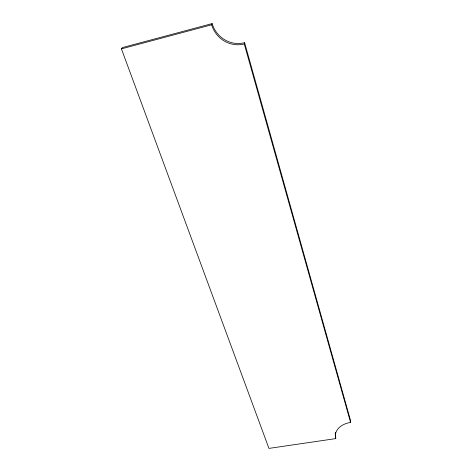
<?xml version="1.0" encoding="UTF-8"?>
<svg xmlns="http://www.w3.org/2000/svg" width="472" height="472" viewBox="0 0 472 472"><rect width="100%" height="100%" fill="white"/><g stroke="black" fill="none" stroke-linecap="round" stroke-linejoin="round"><path stroke-width="0.71" d="M350.572 422.428L244.272 43.967L244.608 42.698A27.364 26.273 66 0 1 212.14 23.6L122.348 47.595L121.428 48.87L268.946 448.4L335.757 438.612A19.063 13.57 -0.5 0 1 350.572 422.428L350.436 420.151L244.608 42.698M121.428 48.87L211.639 24.786L212.14 23.6M335.757 438.612L335.68 436.323A18.992 13.552 -0.5 0 1 335.327 432.352M244.272 43.967A27.482 26.397 65.4 0 1 211.639 24.786"/></g></svg>
